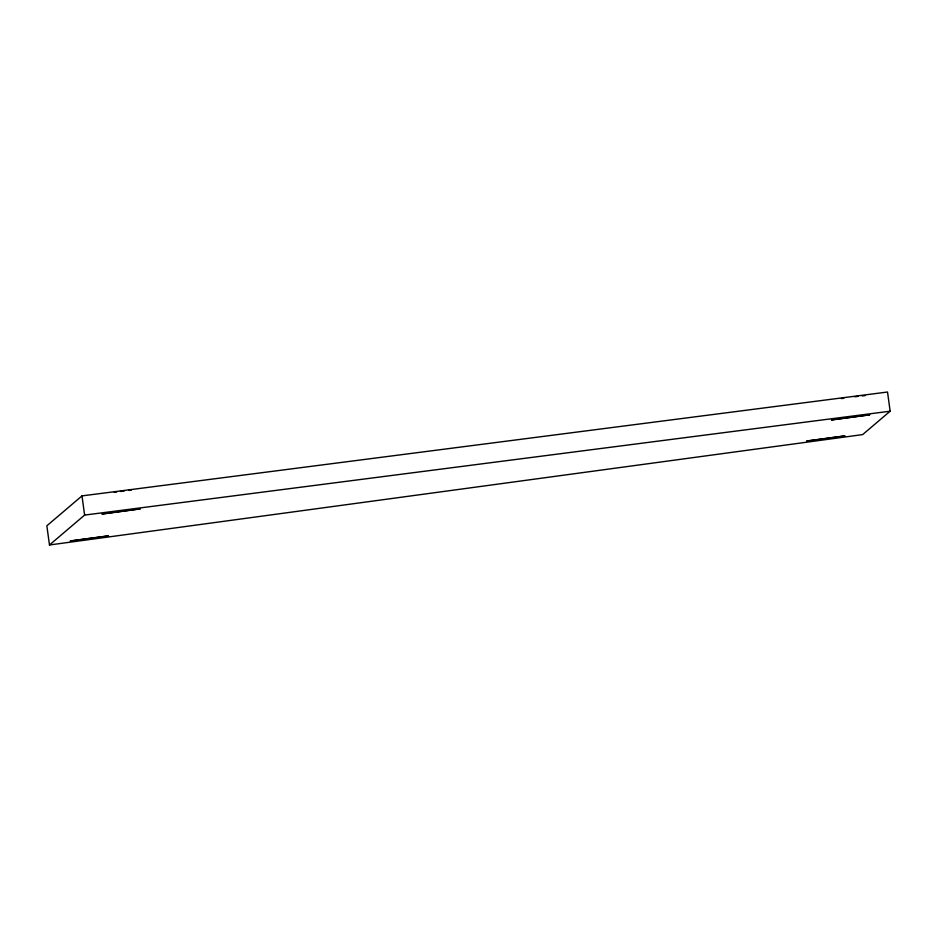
<?xml version="1.0" encoding="UTF-8"?>
<svg xmlns="http://www.w3.org/2000/svg" width="937" height="937" viewBox="0 0 937 937"><rect width="100%" height="100%" fill="white"/><g stroke="black" fill="none" stroke-linecap="round" stroke-linejoin="round"><path stroke-width="1.41" d="M81.987 495.896L46.85 525.798L49.474 544.983L862.649 434.604L890.15 411.202L887.526 392.017L81.987 495.896L84.611 515.081L49.474 544.983M841.426 398.612L843.768 398.26M114.232 492.347L116.727 491.995M120.451 491.48L124.164 490.988M84.611 515.081L890.15 411.202M854.837 396.773L858.245 396.351M128.709 490.426L131.274 490.145M862.099 395.918L864.992 395.637M102.754 513.827L101.91 514.085L140.269 508.873L102.754 513.827M71.036 540.825L70.181 541.082L108.54 535.87L71.036 540.825M832.302 419.753L831.447 420.01L869.805 414.798L832.302 419.753M807.495 440.858L806.64 441.116L844.998 435.904L807.495 440.858"/></g></svg>
